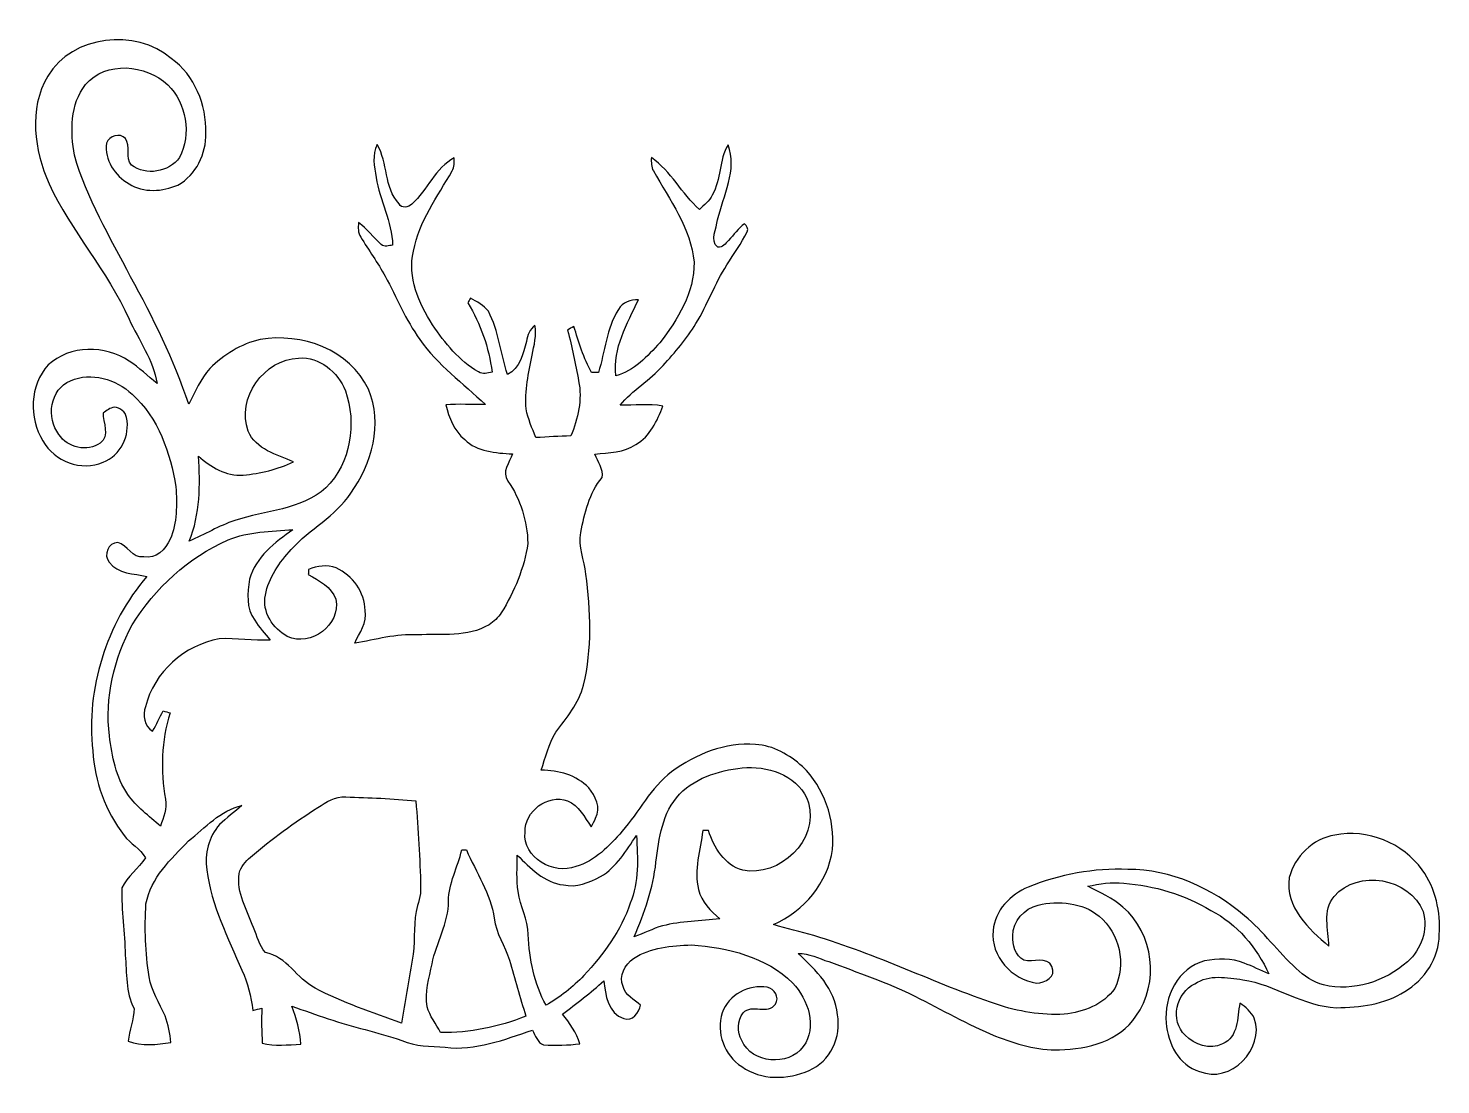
# Model space of a CAD drawing. Header units: centimetres. Extents: x -15.4 to 15.2, y -14.8 to 8.1.
import ezdxf

# ---------------------------------------------------------------- set-up
doc = ezdxf.new("R2010")
doc.units = ezdxf.units.CM
doc.header["$MEASUREMENT"] = 0
doc.layers.add('Layer 1', color=7, linetype='Continuous')

msp = doc.modelspace()

# ---------------------------------------------------------------- linework, layer by layer
at = {"layer": 'Layer 1', "color": 250}
for points, knots in [([(-15.01069, 7.03827), (-14.47165, 7.92974), (-13.1124, 8.07402), (-12.33382, 7.42068), (-12.33382, 7.42068), (-11.82864, 7.05414), (-11.56794, 6.41703), (-11.58804, 5.80284), (-11.58804, 5.80284), (-11.57252, 5.35658), (-11.79371, 4.8962), (-12.192, 4.67819), (-12.192, 4.67819), (-12.52255, 4.53496), (-12.93566, 4.50462), (-13.24998, 4.70464), (-13.24998, 4.70464), (-13.55443, 4.87962), (-13.78973, 5.22534), (-13.73681, 5.58765), (-13.73681, 5.58765), (-13.68496, 5.74746), (-13.44401, 5.81766), (-13.32759, 5.68572), (-13.32759, 5.68572), (-13.21118, 5.51709), (-13.33112, 5.27473), (-13.19812, 5.1121), (-13.19812, 5.1121), (-12.88239, 4.87221), (-12.38321, 4.95441), (-12.15566, 5.27509), (-12.15566, 5.27509), (-11.89038, 5.77674), (-12.00785, 6.45301), (-12.41178, 6.84918), (-12.41178, 6.84918), (-12.88062, 7.2958), (-13.7481, 7.37306), (-14.19049, 6.85377), (-14.19049, 6.85377), (-14.53092, 6.42937), (-14.52104, 5.83106), (-14.42967, 5.32201), (-14.42967, 5.32201), (-14.16932, 4.38609), (-13.65603, 3.55071), (-13.21717, 2.69205), (-13.21717, 2.69205), (-12.72858, 1.80481), (-12.27349, 0.89535), (-11.95529, -0.06844), (-11.95529, -0.06844), (-11.81876, 0.19756), (-11.70234, 0.48154), (-11.50232, 0.70767), (-11.50232, 0.70767), (-11.19928, 1.00295), (-10.82534, 1.24213), (-10.408, 1.33174), (-10.408, 1.33174), (-9.51936, 1.49366), (-8.4642, 1.10913), (-8.06732, 0.25612), (-8.06732, 0.25612), (-7.74629, -0.48824), (-7.99218, -1.36208), (-8.44762, -1.99425), (-8.44762, -1.99425), (-8.78064, -2.49696), (-9.3405, -2.76931), (-9.73596, -3.21169), (-9.73596, -3.21169), (-9.99525, -3.49038), (-10.22315, -3.82235), (-10.29794, -4.20158), (-10.29794, -4.20158), (-10.37414, -4.56389), (-10.13037, -4.92831), (-9.82239, -5.09517), (-9.82239, -5.09517), (-9.31439, -5.33329), (-8.65681, -4.84893), (-8.77323, -4.29119), (-8.77323, -4.29119), (-8.86178, -4.02131), (-9.13836, -3.88902), (-9.36731, -3.75461), (-9.36731, -3.75461), (-9.36696, -3.72745), (-9.36625, -3.67277), (-9.3659, -3.64561), (-9.3659, -3.64561), (-9.17575, -3.57717), (-8.95738, -3.52637), (-8.76441, -3.61174), (-8.76441, -3.61174), (-8.41022, -3.77296), (-8.13929, -4.13844), (-8.13753, -4.53461), (-8.13753, -4.53461), (-8.0899, -4.79989), (-8.261, -5.0165), (-8.36119, -5.24334), (-8.36119, -5.24334), (-7.91034, -5.16608), (-7.46584, -5.03696), (-7.00299, -5.06236), (-7.00299, -5.06236), (-6.4897, -5.03414), (-5.91644, -5.12445), (-5.4543, -4.84329), (-5.4543, -4.84329), (-5.34776, -4.77767), (-5.25992, -4.68454), (-5.1883, -4.58294), (-5.1883, -4.58294), (-4.90926, -4.12256), (-4.68842, -3.61879), (-4.61539, -3.08151), (-4.61539, -3.08151), (-4.62351, -2.60068), (-4.77132, -2.12654), (-5.04649, -1.73073), (-5.04649, -1.73073), (-5.19113, -1.53705), (-5.00662, -1.33209), (-4.94841, -1.14441), (-4.94841, -1.14441), (-5.3086, -1.1236), (-5.71112, -1.0989), (-5.9817, -0.8315), (-5.9817, -0.8315), (-6.2103, -0.64417), (-6.31684, -0.35595), (-6.39233, -0.07938), (-6.39233, -0.07938), (-6.10658, -0.05856), (-5.81978, -0.07761), (-5.53367, -0.07655), (-5.53367, -0.07655), (-6.01063, 0.39017), (-6.57119, 0.77823), (-6.95325, 1.33562), (-6.95325, 1.33562), (-7.26087, 1.75754), (-7.45278, 2.24719), (-7.70361, 2.70192), (-7.70361, 2.70192), (-7.86271, 2.99649), (-8.06027, 3.26672), (-8.23242, 3.55282), (-8.23242, 3.55282), (-8.29557, 3.6449), (-8.28851, 3.75849), (-8.27969, 3.86397), (-8.27969, 3.86397), (-8.09202, 3.73239), (-7.95831, 3.54259), (-7.78722, 3.39302), (-7.78722, 3.39302), (-7.72125, 3.32564), (-7.62317, 3.36938), (-7.54274, 3.37538), (-7.54274, 3.37538), (-7.55297, 3.88902), (-7.82355, 4.34375), (-7.89834, 4.8447), (-7.89834, 4.8447), (-7.93503, 5.07894), (-7.99394, 5.33365), (-7.87647, 5.55519), (-7.87647, 5.55519), (-7.63588, 5.15973), (-7.73571, 4.6288), (-7.40304, 4.27496), (-7.40304, 4.27496), (-7.35542, 4.16137), (-7.19526, 4.19453), (-7.12435, 4.26685), (-7.12435, 4.26685), (-6.79168, 4.57447), (-6.6167, 5.04719), (-6.20642, 5.26979), (-6.20642, 5.26979), (-6.20642, 5.17384), (-6.20183, 5.07118), (-6.25404, 4.98581), (-6.25404, 4.98581), (-6.56766, 4.4256), (-6.97477, 3.89537), (-7.08942, 3.24732), (-7.08942, 3.24732), (-7.22948, 2.68217), (-6.97054, 2.11843), (-6.67561, 1.64994), (-6.67561, 1.64994), (-6.40856, 1.25765), (-6.09988, 0.87207), (-5.68325, 0.63041), (-5.68325, 0.63041), (-5.59294, 0.57432), (-5.48569, 0.6096), (-5.38974, 0.62689), (-5.38974, 0.62689), (-5.45324, 1.15923), (-5.64092, 1.67076), (-5.91185, 2.13148), (-5.91185, 2.13148), (-5.89844, 2.15547), (-5.87199, 2.20345), (-5.85858, 2.22744), (-5.85858, 2.22744), (-5.71676, 2.1523), (-5.56789, 2.07327), (-5.46735, 1.94416), (-5.46735, 1.94416), (-5.24651, 1.51836), (-5.20065, 1.03082), (-5.0546, 0.57856), (-5.0546, 0.57856), (-4.78649, 0.70767), (-4.71593, 1.02764), (-4.64503, 1.2894), (-4.64503, 1.2894), (-4.62633, 1.42804), (-4.56741, 1.55716), (-4.45911, 1.64641), (-4.45911, 1.64641), (-4.42136, 1.42699), (-4.47957, 1.20756), (-4.52049, 0.99272), (-4.52049, 0.99272), (-4.59775, 0.61066), (-4.68701, 0.22225), (-4.65102, -0.17039), (-4.65102, -0.17039), (-4.60798, -0.38523), (-4.52367, -0.58984), (-4.43794, -0.79128), (-4.43794, -0.79128), (-4.18641, -0.77294), (-3.93453, -0.76271), (-3.68229, -0.75494), (-3.68229, -0.75494), (-3.53166, -0.37994), (-3.42971, 0.03281), (-3.51473, 0.43639), (-3.51473, 0.43639), (-3.58493, 0.80398), (-3.65019, 1.17369), (-3.75603, 1.53317), (-3.75603, 1.53317), (-3.71016, 1.56175), (-3.6643, 1.58997), (-3.61774, 1.61784), (-3.61774, 1.61784), (-3.50873, 1.27706), (-3.41277, 0.92745), (-3.23215, 0.61595), (-3.23215, 0.61595), (-3.18347, 0.61701), (-3.13478, 0.61807), (-3.08575, 0.61913), (-3.08575, 0.61913), (-2.94393, 1.07315), (-2.91289, 1.57445), (-2.65324, 1.98367), (-2.65324, 1.98367), (-2.56434, 2.13995), (-2.38936, 2.20239), (-2.21862, 2.19534), (-2.21862, 2.19534), (-2.46521, 1.67852), (-2.7746, 1.14371), (-2.7118, 0.54963), (-2.7118, 0.54963), (-2.31281, 0.65405), (-2.02389, 0.96873), (-1.75895, 1.26506), (-1.75895, 1.26506), (-1.36948, 1.76071), (-1.00683, 2.35162), (-1.01529, 3.00496), (-1.01529, 3.00496), (-1.08232, 3.74579), (-1.54376, 4.35751), (-1.89583, 4.9851), (-1.89583, 4.9851), (-1.94592, 5.07259), (-1.94204, 5.1756), (-1.93993, 5.27262), (-1.93993, 5.27262), (-1.50954, 4.98369), (-1.2827, 4.48945), (-0.90064, 4.14937), (-0.90064, 4.14937), (-0.80151, 4.24815), (-0.68157, 4.33352), (-0.61948, 4.46264), (-0.61948, 4.46264), (-0.42721, 4.79989), (-0.47978, 5.21794), (-0.27799, 5.55202), (-0.27799, 5.55202), (-0.0702, 5.00415), (-0.38171, 4.4517), (-0.50659, 3.9243), (-0.50659, 3.9243), (-0.52317, 3.74333), (-0.68509, 3.47698), (-0.50236, 3.33551), (-0.50236, 3.33551), (-0.3997, 3.31646), (-0.3302, 3.41595), (-0.27058, 3.47945), (-0.27058, 3.47945), (-0.15346, 3.59798), (-0.0568, 3.73909), (0.07796, 3.83858), (0.07796, 3.83858), (0.11994, 3.79201), (0.17639, 3.73521), (0.13617, 3.66854), (0.13617, 3.66854), (0.01341, 3.41524), (-0.16087, 3.19123), (-0.30445, 2.94993), (-0.30445, 2.94993), (-0.55986, 2.54353), (-0.72849, 2.09091), (-0.97402, 1.67922), (-0.97402, 1.67922), (-1.17546, 1.34938), (-1.42628, 1.05304), (-1.68593, 0.76835), (-1.68593, 0.76835), (-1.96956, 0.45367), (-2.34491, 0.23671), (-2.61691, -0.08925), (-2.61691, -0.08925), (-2.30823, -0.09948), (-1.99778, -0.04974), (-1.69122, -0.1076), (-1.69122, -0.1076), (-1.8094, -0.4258), (-1.96674, -0.76518), (-2.27365, -0.93874), (-2.27365, -0.93874), (-2.53189, -1.12148), (-2.86244, -1.11019), (-3.16406, -1.15076), (-3.16406, -1.15076), (-3.10198, -1.3141), (-2.96968, -1.47391), (-3.00637, -1.65382), (-3.00637, -1.65382), (-3.28683, -1.99178), (-3.38279, -2.4257), (-3.46886, -2.8448), (-3.46886, -2.8448), (-3.52496, -3.15207), (-3.38949, -3.44452), (-3.35809, -3.74579), (-3.35809, -3.74579), (-3.25438, -4.54201), (-3.21275, -5.3654), (-3.41066, -6.15103), (-3.41066, -6.15103), (-3.5119, -6.54015), (-3.77155, -6.85729), (-4.01144, -7.17056), (-4.01144, -7.17056), (-4.15925, -7.42562), (-4.23933, -7.71454), (-4.324, -7.99536), (-4.324, -7.99536), (-3.95146, -7.98795), (-3.55776, -8.09978), (-3.29424, -8.37424), (-3.29424, -8.37424), (-3.15454, -8.55451), (-3.02225, -8.80392), (-3.14713, -9.02935), (-3.14713, -9.02935), (-3.17041, -9.09567), (-3.20746, -9.15564), (-3.24203, -9.21667), (-3.24203, -9.21667), (-3.38843, -9.01524), (-3.50732, -8.75559), (-3.75285, -8.65576), (-3.75285, -8.65576), (-4.18747, -8.50194), (-4.68524, -8.87801), (-4.67431, -9.33203), (-4.67431, -9.33203), (-4.72546, -9.87919), (-4.058, -10.27183), (-3.57646, -10.07851), (-3.57646, -10.07851), (-3.15877, -9.95821), (-2.84727, -9.63471), (-2.5721, -9.3158), (-2.5721, -9.3158), (-2.2031, -8.89529), (-1.95368, -8.37001), (-1.50036, -8.02605), (-1.50036, -8.02605), (-0.97825, -7.64681), (-0.33973, -7.37799), (0.31644, -7.43761), (0.31644, -7.43761), (0.70309, -7.45278), (1.0481, -7.66339), (1.33068, -7.9121), (1.33068, -7.9121), (1.80516, -8.37212), (2.03729, -9.05334), (1.98296, -9.70809), (1.98296, -9.70809), (1.88666, -10.42846), (1.36349, -11.04582), (0.7052, -11.33158), (0.7052, -11.33158), (0.99025, -11.43529), (1.29152, -11.48397), (1.58044, -11.57499), (1.58044, -11.57499), (2.93158, -11.97539), (4.19629, -12.61181), (5.53085, -13.05913), (5.53085, -13.05913), (6.00216, -13.22352), (6.50275, -13.30184), (7.00193, -13.27785), (7.00193, -13.27785), (7.41433, -13.23164), (7.8486, -13.07147), (8.09413, -12.71729), (8.09413, -12.71729), (8.34919, -12.20117), (8.20208, -11.51714), (7.75511, -11.15342), (7.75511, -11.15342), (7.39316, -10.85427), (6.87917, -10.8137), (6.43643, -10.91353), (6.43643, -10.91353), (6.13269, -10.98762), (5.88786, -11.26031), (5.88469, -11.57711), (5.88469, -11.57711), (5.88363, -11.76867), (5.93372, -12.01596), (6.1274, -12.10557), (6.1274, -12.10557), (6.32001, -12.16201), (6.62693, -12.00926), (6.73382, -12.24633), (6.73382, -12.24633), (6.83824, -12.4647), (6.57931, -12.59769), (6.40327, -12.60334), (6.40327, -12.60334), (5.86846, -12.53278), (5.39926, -12.0202), (5.46241, -11.46634), (5.46241, -11.46634), (5.49169, -11.02854), (5.83777, -10.69093), (6.22088, -10.5223), (6.22088, -10.5223), (6.90386, -10.24643), (7.64187, -10.11061), (8.37918, -10.1413), (8.37918, -10.1413), (9.31227, -10.13389), (10.20163, -10.55299), (10.90401, -11.14566), (10.90401, -11.14566), (11.31605, -11.48539), (11.62826, -11.92495), (12.02126, -12.28478), (12.02126, -12.28478), (12.18777, -12.44812), (12.39026, -12.57829), (12.61533, -12.64356), (12.61533, -12.64356), (13.25986, -12.79384), (13.94531, -12.57088), (14.4332, -12.13944), (14.4332, -12.13944), (14.73376, -11.87521), (14.88264, -11.44411), (14.77222, -11.05359), (14.77222, -11.05359), (14.47341, -10.32051), (13.36322, -10.12649), (12.84182, -10.72586), (12.84182, -10.72586), (12.59381, -11.03348), (12.71623, -11.44588), (12.73316, -11.80324), (12.73316, -11.80324), (12.29748, -11.43318), (11.77396, -10.95693), (11.87379, -10.31981), (11.87379, -10.31981), (11.98845, -9.86084), (12.38673, -9.47561), (12.85734, -9.39976), (12.85734, -9.39976), (13.56607, -9.25477), (14.33195, -9.56804), (14.75387, -10.15153), (14.75387, -10.15153), (15.04456, -10.55335), (15.15286, -11.06452), (15.119, -11.55418), (15.119, -11.55418), (15.11794, -12.05971), (14.80291, -12.53314), (14.37464, -12.78537), (14.37464, -12.78537), (13.93931, -13.06654), (13.40238, -13.13286), (12.89509, -13.13568), (12.89509, -13.13568), (12.17366, -13.10569), (11.57111, -12.63862), (10.86732, -12.5289), (10.86732, -12.5289), (10.52901, -12.48798), (10.13178, -12.40261), (9.83156, -12.61816), (9.83156, -12.61816), (9.42446, -12.80407), (9.28123, -13.41896), (9.62025, -13.73364), (9.62025, -13.73364), (9.81957, -13.93684), (10.15718, -14.06066), (10.42494, -13.91602), (10.42494, -13.91602), (10.77419, -13.78162), (10.74526, -13.34735), (10.80241, -13.03937), (10.80241, -13.03937), (10.92976, -13.12157), (11.04759, -13.2267), (11.11638, -13.36463), (11.11638, -13.36463), (11.35062, -14.0208), (10.59356, -14.80432), (9.93175, -14.51434), (9.93175, -14.51434), (9.48267, -14.38169), (9.23466, -13.9065), (9.21032, -13.46482), (9.21032, -13.46482), (9.14647, -12.90708), (9.47032, -12.26573), (10.0397, -12.12074), (10.0397, -12.12074), (10.32051, -12.08052), (10.62778, -12.04842), (10.89448, -12.17224), (10.89448, -12.17224), (11.07969, -12.23574), (11.25291, -12.32888), (11.43282, -12.40578), (11.43282, -12.40578), (11.16753, -11.83287), (10.74173, -11.32134), (10.17552, -11.02854), (10.17552, -11.02854), (9.60367, -10.68564), (8.95174, -10.48879), (8.28746, -10.44116), (8.28746, -10.44116), (8.0264, -10.40624), (7.76464, -10.45386), (7.50958, -10.50607), (7.50958, -10.50607), (7.76781, -10.64789), (8.04968, -10.75514), (8.27052, -10.95551), (8.27052, -10.95551), (8.9348, -11.52772), (9.07097, -12.60687), (8.55345, -13.3163), (8.55345, -13.3163), (8.19926, -13.86381), (7.50923, -14.03385), (6.89539, -14.04549), (6.89539, -14.04549), (6.41562, -14.07019), (5.95277, -13.91673), (5.50933, -13.75163), (5.50933, -13.75163), (4.90996, -13.5001), (4.34375, -13.17907), (3.7652, -12.88521), (3.7652, -12.88521), (3.16336, -12.58993), (2.52765, -12.37262), (1.90112, -12.13732), (1.90112, -12.13732), (1.68487, -12.071), (1.47355, -11.95564), (1.24107, -11.96234), (1.24107, -11.96234), (1.62877, -12.319), (2.03976, -12.73175), (2.08915, -13.28667), (2.08915, -13.28667), (2.18123, -13.76468), (1.93569, -14.30514), (1.47532, -14.49246), (1.47532, -14.49246), (1.01706, -14.69602), (0.43603, -14.71824), (0.0187, -14.40956), (0.0187, -14.40956), (-0.36301, -14.17391), (-0.54222, -13.67437), (-0.40675, -13.2461), (-0.40675, -13.2461), (-0.26635, -12.8584), (0.16792, -12.62239), (0.57115, -12.6933), (0.57115, -12.6933), (0.72425, -12.72857), (0.84279, -12.91449), (0.74612, -13.05807), (0.74612, -13.05807), (0.59655, -13.29619), (0.22542, -13.04008), (0.05186, -13.24575), (0.05186, -13.24575), (-0.08184, -13.41085), (-0.08573, -13.66449), (0.01764, -13.84688), (0.01764, -13.84688), (0.2413, -14.34747), (1.02517, -14.4145), (1.34937, -13.97917), (1.34937, -13.97917), (1.66194, -13.55654), (1.45344, -12.95082), (1.12113, -12.60193), (1.12113, -12.60193), (0.54292, -12.03078), (-0.2861, -11.82934), (-1.07209, -11.77749), (-1.07209, -11.77749), (-1.49719, -11.79301), (-1.95898, -11.82335), (-2.32269, -12.06994), (-2.32269, -12.06994), (-2.50966, -12.19906), (-2.65183, -12.45129), (-2.55164, -12.67636), (-2.55164, -12.67636), (-2.49908, -12.86722), (-2.31281, -12.9607), (-2.17135, -13.07783), (-2.17135, -13.07783), (-2.20592, -13.23481), (-2.34774, -13.44577), (-2.53612, -13.37028), (-2.53612, -13.37028), (-2.87338, -13.26021), (-2.93758, -12.85628), (-2.97039, -12.5536), (-2.97039, -12.5536), (-3.25049, -12.81677), (-3.56023, -13.04219), (-3.86609, -13.27362), (-3.86609, -13.27362), (-3.70417, -13.46729), (-3.56235, -13.67825), (-3.48474, -13.92096), (-3.48474, -13.92096), (-3.74685, -13.94284), (-4.01108, -13.964), (-4.27355, -13.93966), (-4.27355, -13.93966), (-4.40937, -13.89168), (-4.44782, -13.7354), (-4.51485, -13.62357), (-4.51485, -13.62357), (-5.12339, -13.82219), (-5.75134, -14.07689), (-6.40468, -13.99187), (-6.40468, -13.99187), (-6.71901, -13.97212), (-7.0485, -13.97635), (-7.34201, -13.84582), (-7.34201, -13.84582), (-7.60236, -13.75339), (-7.87118, -13.68637), (-8.13611, -13.60911), (-8.13611, -13.60911), (-8.67763, -13.47999), (-9.19939, -13.28526), (-9.72432, -13.10322), (-9.72432, -13.10322), (-9.61884, -13.36675), (-9.55322, -13.64403), (-9.52818, -13.92731), (-9.52818, -13.92731), (-9.80687, -13.93754), (-10.09191, -13.97247), (-10.36532, -13.90438), (-10.36532, -13.90438), (-10.37908, -13.65215), (-10.38366, -13.39991), (-10.37131, -13.14768), (-10.37131, -13.14768), (-10.43764, -13.16214), (-10.50361, -13.17872), (-10.56958, -13.19495), (-10.56958, -13.19495), (-10.61297, -12.89685), (-10.67012, -12.59628), (-10.80699, -12.3257), (-10.80699, -12.3257), (-11.10474, -11.6205), (-11.46669, -10.92235), (-11.56547, -10.1533), (-11.56547, -10.1533), (-11.6205, -9.80511), (-11.52172, -9.43716), (-11.2903, -9.17081), (-11.2903, -9.17081), (-11.13649, -9.0237), (-10.96398, -8.89847), (-10.80382, -8.75947), (-10.80382, -8.75947), (-11.26949, -8.86354), (-11.60498, -9.23396), (-11.96058, -9.52394), (-11.96058, -9.52394), (-12.33452, -9.92117), (-12.78678, -10.32087), (-12.88203, -10.88707), (-12.88203, -10.88707), (-12.91661, -11.41271), (-12.89932, -11.94541), (-12.81254, -12.46576), (-12.81254, -12.46576), (-12.76879, -12.77585), (-12.58429, -13.03196), (-12.46823, -13.31489), (-12.46823, -13.31489), (-12.40402, -13.49939), (-12.35745, -13.69236), (-12.34299, -13.88816), (-12.34299, -13.88816), (-12.65096, -13.93543), (-12.96882, -13.97494), (-13.26868, -13.86381), (-13.26868, -13.86381), (-13.24469, -13.62357), (-13.14379, -13.3925), (-13.13956, -13.15156), (-13.13956, -13.15156), (-13.32653, -12.79842), (-13.29655, -12.38321), (-13.33077, -11.99621), (-13.33077, -11.99621), (-13.33994, -11.51149), (-13.41896, -11.02642), (-13.40309, -10.54206), (-13.40309, -10.54206), (-13.29443, -10.28559), (-13.04078, -10.1219), (-12.89226, -9.88871), (-12.89226, -9.88871), (-13.00974, -9.6961), (-13.21576, -9.57933), (-13.35652, -9.40576), (-13.35652, -9.40576), (-13.75904, -8.88083), (-13.9954, -8.23313), (-14.03668, -7.57379), (-14.03668, -7.57379), (-14.1792, -6.22371), (-13.74634, -4.82459), (-12.86087, -3.79518), (-12.86087, -3.79518), (-13.14415, -3.73309), (-13.49304, -3.74826), (-13.68037, -3.48474), (-13.68037, -3.48474), (-13.81019, -3.3334), (-13.69589, -3.06176), (-13.4941, -3.06105), (-13.4941, -3.06105), (-13.27785, -3.12067), (-13.18048, -3.4096), (-12.92789, -3.37114), (-12.92789, -3.37114), (-12.66578, -3.43429), (-12.45799, -3.20111), (-12.35534, -2.99085), (-12.35534, -2.99085), (-12.20752, -2.63313), (-12.20999, -2.23696), (-12.2361, -1.85773), (-12.2361, -1.85773), (-12.34969, -1.11936), (-12.61639, -0.36336), (-13.18401, 0.15099), (-13.18401, 0.15099), (-13.52938, 0.47202), (-14.07125, 0.63923), (-14.51645, 0.43991), (-14.51645, 0.43991), (-14.96201, 0.26282), (-15.04597, -0.36795), (-14.76587, -0.72425), (-14.76587, -0.72425), (-14.58383, -1.01141), (-14.15062, -1.10631), (-13.87228, -0.90876), (-13.87228, -0.90876), (-13.66026, -0.75953), (-13.81478, -0.45861), (-13.81266, -0.25471), (-13.81266, -0.25471), (-13.73505, -0.20708), (-13.65991, -0.14429), (-13.56713, -0.13159), (-13.56713, -0.13159), (-13.44295, -0.13935), (-13.32442, -0.23142), (-13.30254, -0.35701), (-13.30254, -0.35701), (-13.21894, -0.74366), (-13.43484, -1.18181), (-13.81019, -1.32468), (-13.81019, -1.32468), (-14.2815, -1.52964), (-14.86676, -1.30069), (-15.113, -0.86184), (-15.113, -0.86184), (-15.42344, -0.36336), (-15.40087, 0.33937), (-14.99905, 0.78211), (-14.99905, 0.78211), (-14.53127, 1.21638), (-13.76186, 1.21744), (-13.24469, 0.86607), (-13.24469, 0.86607), (-13.02703, 0.72813), (-12.8464, 0.54081), (-12.6425, 0.38453), (-12.6425, 0.38453), (-12.72681, 0.89076), (-13.0369, 1.31904), (-13.24857, 1.77659), (-13.24857, 1.77659), (-13.71177, 2.8194), (-14.50552, 3.67065), (-14.98177, 4.70641), (-14.98177, 4.70641), (-15.29997, 5.42784), (-15.43156, 6.32813), (-15.01069, 7.03827), (-15.01069, 7.03827), (-15.01069, 7.03827), (-15.01069, 7.03827), (-15.01069, 7.03827)], [0, 0, 0, 0, 0.00454545, 0.00454545, 0.00454545, 0.00454545, 0.00909091, 0.00909091, 0.00909091, 0.00909091, 0.01363636, 0.01363636, 0.01363636, 0.01363636, 0.01818182, 0.01818182, 0.01818182, 0.01818182, 0.02272727, 0.02272727, 0.02272727, 0.02272727, 0.02727273, 0.02727273, 0.02727273, 0.02727273, 0.03181818, 0.03181818, 0.03181818, 0.03181818, 0.03636364, 0.03636364, 0.03636364, 0.03636364, 0.04090909, 0.04090909, 0.04090909, 0.04090909, 0.04545455, 0.04545455, 0.04545455, 0.04545455, 0.05, 0.05, 0.05, 0.05, 0.05454545, 0.05454545, 0.05454545, 0.05454545, 0.05909091, 0.05909091, 0.05909091, 0.05909091, 0.06363636, 0.06363636, 0.06363636, 0.06363636, 0.06818182, 0.06818182, 0.06818182, 0.06818182, 0.07272727, 0.07272727, 0.07272727, 0.07272727, 0.07727273, 0.07727273, 0.07727273, 0.07727273, 0.08181818, 0.08181818, 0.08181818, 0.08181818, 0.08636364, 0.08636364, 0.08636364, 0.08636364, 0.09090909, 0.09090909, 0.09090909, 0.09090909, 0.09545455, 0.09545455, 0.09545455, 0.09545455, 0.1, 0.1, 0.1, 0.1, 0.10454545, 0.10454545, 0.10454545, 0.10454545, 0.10909091, 0.10909091, 0.10909091, 0.10909091, 0.11363636, 0.11363636, 0.11363636, 0.11363636, 0.11818182, 0.11818182, 0.11818182, 0.11818182, 0.12272727, 0.12272727, 0.12272727, 0.12272727, 0.12727273, 0.12727273, 0.12727273, 0.12727273, 0.13181818, 0.13181818, 0.13181818, 0.13181818, 0.13636364, 0.13636364, 0.13636364, 0.13636364, 0.14090909, 0.14090909, 0.14090909, 0.14090909, 0.14545455, 0.14545455, 0.14545455, 0.14545455, 0.15, 0.15, 0.15, 0.15, 0.15454545, 0.15454545, 0.15454545, 0.15454545, 0.15909091, 0.15909091, 0.15909091, 0.15909091, 0.16363636, 0.16363636, 0.16363636, 0.16363636, 0.16818182, 0.16818182, 0.16818182, 0.16818182, 0.17272727, 0.17272727, 0.17272727, 0.17272727, 0.17727273, 0.17727273, 0.17727273, 0.17727273, 0.18181818, 0.18181818, 0.18181818, 0.18181818, 0.18636364, 0.18636364, 0.18636364, 0.18636364, 0.19090909, 0.19090909, 0.19090909, 0.19090909, 0.19545455, 0.19545455, 0.19545455, 0.19545455, 0.2, 0.2, 0.2, 0.2, 0.20454545, 0.20454545, 0.20454545, 0.20454545, 0.20909091, 0.20909091, 0.20909091, 0.20909091, 0.21363636, 0.21363636, 0.21363636, 0.21363636, 0.21818182, 0.21818182, 0.21818182, 0.21818182, 0.22272727, 0.22272727, 0.22272727, 0.22272727, 0.22727273, 0.22727273, 0.22727273, 0.22727273, 0.23181818, 0.23181818, 0.23181818, 0.23181818, 0.23636364, 0.23636364, 0.23636364, 0.23636364, 0.24090909, 0.24090909, 0.24090909, 0.24090909, 0.24545455, 0.24545455, 0.24545455, 0.24545455, 0.25, 0.25, 0.25, 0.25, 0.25454545, 0.25454545, 0.25454545, 0.25454545, 0.25909091, 0.25909091, 0.25909091, 0.25909091, 0.26363636, 0.26363636, 0.26363636, 0.26363636, 0.26818182, 0.26818182, 0.26818182, 0.26818182, 0.27272727, 0.27272727, 0.27272727, 0.27272727, 0.27727273, 0.27727273, 0.27727273, 0.27727273, 0.28181818, 0.28181818, 0.28181818, 0.28181818, 0.28636364, 0.28636364, 0.28636364, 0.28636364, 0.29090909, 0.29090909, 0.29090909, 0.29090909, 0.29545455, 0.29545455, 0.29545455, 0.29545455, 0.3, 0.3, 0.3, 0.3, 0.30454545, 0.30454545, 0.30454545, 0.30454545, 0.30909091, 0.30909091, 0.30909091, 0.30909091, 0.31363636, 0.31363636, 0.31363636, 0.31363636, 0.31818182, 0.31818182, 0.31818182, 0.31818182, 0.32272727, 0.32272727, 0.32272727, 0.32272727, 0.32727273, 0.32727273, 0.32727273, 0.32727273, 0.33181818, 0.33181818, 0.33181818, 0.33181818, 0.33636364, 0.33636364, 0.33636364, 0.33636364, 0.34090909, 0.34090909, 0.34090909, 0.34090909, 0.34545455, 0.34545455, 0.34545455, 0.34545455, 0.35, 0.35, 0.35, 0.35, 0.35454545, 0.35454545, 0.35454545, 0.35454545, 0.35909091, 0.35909091, 0.35909091, 0.35909091, 0.36363636, 0.36363636, 0.36363636, 0.36363636, 0.36818182, 0.36818182, 0.36818182, 0.36818182, 0.37272727, 0.37272727, 0.37272727, 0.37272727, 0.37727273, 0.37727273, 0.37727273, 0.37727273, 0.38181818, 0.38181818, 0.38181818, 0.38181818, 0.38636364, 0.38636364, 0.38636364, 0.38636364, 0.39090909, 0.39090909, 0.39090909, 0.39090909, 0.39545455, 0.39545455, 0.39545455, 0.39545455, 0.4, 0.4, 0.4, 0.4, 0.40454545, 0.40454545, 0.40454545, 0.40454545, 0.40909091, 0.40909091, 0.40909091, 0.40909091, 0.41363636, 0.41363636, 0.41363636, 0.41363636, 0.41818182, 0.41818182, 0.41818182, 0.41818182, 0.42272727, 0.42272727, 0.42272727, 0.42272727, 0.42727273, 0.42727273, 0.42727273, 0.42727273, 0.43181818, 0.43181818, 0.43181818, 0.43181818, 0.43636364, 0.43636364, 0.43636364, 0.43636364, 0.44090909, 0.44090909, 0.44090909, 0.44090909, 0.44545455, 0.44545455, 0.44545455, 0.44545455, 0.45, 0.45, 0.45, 0.45, 0.45454545, 0.45454545, 0.45454545, 0.45454545, 0.45909091, 0.45909091, 0.45909091, 0.45909091, 0.46363636, 0.46363636, 0.46363636, 0.46363636, 0.46818182, 0.46818182, 0.46818182, 0.46818182, 0.47272727, 0.47272727, 0.47272727, 0.47272727, 0.47727273, 0.47727273, 0.47727273, 0.47727273, 0.48181818, 0.48181818, 0.48181818, 0.48181818, 0.48636364, 0.48636364, 0.48636364, 0.48636364, 0.49090909, 0.49090909, 0.49090909, 0.49090909, 0.49545455, 0.49545455, 0.49545455, 0.49545455, 0.5, 0.5, 0.5, 0.5, 0.50454545, 0.50454545, 0.50454545, 0.50454545, 0.50909091, 0.50909091, 0.50909091, 0.50909091, 0.51363636, 0.51363636, 0.51363636, 0.51363636, 0.51818182, 0.51818182, 0.51818182, 0.51818182, 0.52272727, 0.52272727, 0.52272727, 0.52272727, 0.52727273, 0.52727273, 0.52727273, 0.52727273, 0.53181818, 0.53181818, 0.53181818, 0.53181818, 0.53636364, 0.53636364, 0.53636364, 0.53636364, 0.54090909, 0.54090909, 0.54090909, 0.54090909, 0.54545455, 0.54545455, 0.54545455, 0.54545455, 0.55, 0.55, 0.55, 0.55, 0.55454545, 0.55454545, 0.55454545, 0.55454545, 0.55909091, 0.55909091, 0.55909091, 0.55909091, 0.56363636, 0.56363636, 0.56363636, 0.56363636, 0.56818182, 0.56818182, 0.56818182, 0.56818182, 0.57272727, 0.57272727, 0.57272727, 0.57272727, 0.57727273, 0.57727273, 0.57727273, 0.57727273, 0.58181818, 0.58181818, 0.58181818, 0.58181818, 0.58636364, 0.58636364, 0.58636364, 0.58636364, 0.59090909, 0.59090909, 0.59090909, 0.59090909, 0.59545455, 0.59545455, 0.59545455, 0.59545455, 0.6, 0.6, 0.6, 0.6, 0.60454545, 0.60454545, 0.60454545, 0.60454545, 0.60909091, 0.60909091, 0.60909091, 0.60909091, 0.61363636, 0.61363636, 0.61363636, 0.61363636, 0.61818182, 0.61818182, 0.61818182, 0.61818182, 0.62272727, 0.62272727, 0.62272727, 0.62272727, 0.62727273, 0.62727273, 0.62727273, 0.62727273, 0.63181818, 0.63181818, 0.63181818, 0.63181818, 0.63636364, 0.63636364, 0.63636364, 0.63636364, 0.64090909, 0.64090909, 0.64090909, 0.64090909, 0.64545455, 0.64545455, 0.64545455, 0.64545455, 0.65, 0.65, 0.65, 0.65, 0.65454545, 0.65454545, 0.65454545, 0.65454545, 0.65909091, 0.65909091, 0.65909091, 0.65909091, 0.66363636, 0.66363636, 0.66363636, 0.66363636, 0.66818182, 0.66818182, 0.66818182, 0.66818182, 0.67272727, 0.67272727, 0.67272727, 0.67272727, 0.67727273, 0.67727273, 0.67727273, 0.67727273, 0.68181818, 0.68181818, 0.68181818, 0.68181818, 0.68636364, 0.68636364, 0.68636364, 0.68636364, 0.69090909, 0.69090909, 0.69090909, 0.69090909, 0.69545455, 0.69545455, 0.69545455, 0.69545455, 0.7, 0.7, 0.7, 0.7, 0.70454545, 0.70454545, 0.70454545, 0.70454545, 0.70909091, 0.70909091, 0.70909091, 0.70909091, 0.71363636, 0.71363636, 0.71363636, 0.71363636, 0.71818182, 0.71818182, 0.71818182, 0.71818182, 0.72272727, 0.72272727, 0.72272727, 0.72272727, 0.72727273, 0.72727273, 0.72727273, 0.72727273, 0.73181818, 0.73181818, 0.73181818, 0.73181818, 0.73636364, 0.73636364, 0.73636364, 0.73636364, 0.74090909, 0.74090909, 0.74090909, 0.74090909, 0.74545455, 0.74545455, 0.74545455, 0.74545455, 0.75, 0.75, 0.75, 0.75, 0.75454545, 0.75454545, 0.75454545, 0.75454545, 0.75909091, 0.75909091, 0.75909091, 0.75909091, 0.76363636, 0.76363636, 0.76363636, 0.76363636, 0.76818182, 0.76818182, 0.76818182, 0.76818182, 0.77272727, 0.77272727, 0.77272727, 0.77272727, 0.77727273, 0.77727273, 0.77727273, 0.77727273, 0.78181818, 0.78181818, 0.78181818, 0.78181818, 0.78636364, 0.78636364, 0.78636364, 0.78636364, 0.79090909, 0.79090909, 0.79090909, 0.79090909, 0.79545455, 0.79545455, 0.79545455, 0.79545455, 0.8, 0.8, 0.8, 0.8, 0.80454545, 0.80454545, 0.80454545, 0.80454545, 0.80909091, 0.80909091, 0.80909091, 0.80909091, 0.81363636, 0.81363636, 0.81363636, 0.81363636, 0.81818182, 0.81818182, 0.81818182, 0.81818182, 0.82272727, 0.82272727, 0.82272727, 0.82272727, 0.82727273, 0.82727273, 0.82727273, 0.82727273, 0.83181818, 0.83181818, 0.83181818, 0.83181818, 0.83636364, 0.83636364, 0.83636364, 0.83636364, 0.84090909, 0.84090909, 0.84090909, 0.84090909, 0.84545455, 0.84545455, 0.84545455, 0.84545455, 0.85, 0.85, 0.85, 0.85, 0.85454545, 0.85454545, 0.85454545, 0.85454545, 0.85909091, 0.85909091, 0.85909091, 0.85909091, 0.86363636, 0.86363636, 0.86363636, 0.86363636, 0.86818182, 0.86818182, 0.86818182, 0.86818182, 0.87272727, 0.87272727, 0.87272727, 0.87272727, 0.87727273, 0.87727273, 0.87727273, 0.87727273, 0.88181818, 0.88181818, 0.88181818, 0.88181818, 0.88636364, 0.88636364, 0.88636364, 0.88636364, 0.89090909, 0.89090909, 0.89090909, 0.89090909, 0.89545455, 0.89545455, 0.89545455, 0.89545455, 0.9, 0.9, 0.9, 0.9, 0.90454545, 0.90454545, 0.90454545, 0.90454545, 0.90909091, 0.90909091, 0.90909091, 0.90909091, 0.91363636, 0.91363636, 0.91363636, 0.91363636, 0.91818182, 0.91818182, 0.91818182, 0.91818182, 0.92272727, 0.92272727, 0.92272727, 0.92272727, 0.92727273, 0.92727273, 0.92727273, 0.92727273, 0.93181818, 0.93181818, 0.93181818, 0.93181818, 0.93636364, 0.93636364, 0.93636364, 0.93636364, 0.94090909, 0.94090909, 0.94090909, 0.94090909, 0.94545455, 0.94545455, 0.94545455, 0.94545455, 0.95, 0.95, 0.95, 0.95, 0.95454545, 0.95454545, 0.95454545, 0.95454545, 0.95909091, 0.95909091, 0.95909091, 0.95909091, 0.96363636, 0.96363636, 0.96363636, 0.96363636, 0.96818182, 0.96818182, 0.96818182, 0.96818182, 0.97272727, 0.97272727, 0.97272727, 0.97272727, 0.97727273, 0.97727273, 0.97727273, 0.97727273, 0.98181818, 0.98181818, 0.98181818, 0.98181818, 0.98636364, 0.98636364, 0.98636364, 0.98636364, 0.99090909, 0.99090909, 0.99090909, 0.99090909, 1, 1, 1, 1]), ([(-10.66906, -0.64982), (-10.50643, -1.04775), (-10.04782, -1.16064), (-9.69116, -1.31374), (-9.69116, -1.31374), (-10.02841, -1.4792), (-10.40553, -1.56739), (-10.77736, -1.60232), (-10.77736, -1.60232), (-11.15378, -1.63336), (-11.47692, -1.42946), (-11.74468, -1.18992), (-11.74468, -1.18992), (-11.70869, -1.80904), (-11.70411, -2.45039), (-11.94611, -3.03248), (-11.94611, -3.03248), (-11.61168, -2.89419), (-11.30406, -2.69699), (-10.95657, -2.58763), (-10.95657, -2.58763), (-10.30041, -2.36044), (-9.52959, -2.36537), (-8.98772, -1.87784), (-8.98772, -1.87784), (-8.44479, -1.34408), (-8.31744, -0.47801), (-8.56509, 0.22507), (-8.56509, 0.22507), (-8.72843, 0.62301), (-9.12319, 0.97543), (-9.57651, 0.92957), (-9.57651, 0.92957), (-10.32334, 0.91228), (-10.92906, 0.05609), (-10.66906, -0.64982), (-10.66906, -0.64982), (-10.66906, -0.64982), (-10.66906, -0.64982), (-10.66906, -0.64982)], [0, 0, 0, 0, 0.09090909, 0.09090909, 0.09090909, 0.09090909, 0.18181818, 0.18181818, 0.18181818, 0.18181818, 0.27272727, 0.27272727, 0.27272727, 0.27272727, 0.36363636, 0.36363636, 0.36363636, 0.36363636, 0.45454545, 0.45454545, 0.45454545, 0.45454545, 0.54545455, 0.54545455, 0.54545455, 0.54545455, 0.63636364, 0.63636364, 0.63636364, 0.63636364, 0.72727273, 0.72727273, 0.72727273, 0.72727273, 0.81818182, 0.81818182, 0.81818182, 0.81818182, 1, 1, 1, 1]), ([(-11.1058, -3.00673), (-11.96904, -3.38138), (-12.68871, -4.0513), (-13.18225, -4.84646), (-13.18225, -4.84646), (-13.57383, -5.57495), (-13.78021, -6.42303), (-13.67155, -7.24994), (-13.67155, -7.24994), (-13.62428, -7.69126), (-13.52868, -8.14352), (-13.27679, -8.51711), (-13.27679, -8.51711), (-13.0877, -8.78911), (-12.81748, -8.98737), (-12.56983, -9.20221), (-12.56983, -9.20221), (-12.50386, -9.017), (-12.42554, -8.82086), (-12.46046, -8.62154), (-12.46046, -8.62154), (-12.56665, -8.00065), (-12.55219, -7.35647), (-12.35922, -6.75393), (-12.35922, -6.75393), (-12.40896, -6.73947), (-12.4587, -6.72465), (-12.50809, -6.71054), (-12.50809, -6.71054), (-12.58993, -6.85306), (-12.65449, -7.0044), (-12.73775, -7.14622), (-12.73775, -7.14622), (-12.92084, -7.04144), (-12.95576, -6.80332), (-12.89191, -6.61705), (-12.89191, -6.61705), (-12.71446, -5.86881), (-12.04242, -5.28179), (-11.29524, -5.14703), (-11.29524, -5.14703), (-10.928, -5.12621), (-10.5604, -5.19642), (-10.19281, -5.17349), (-10.19281, -5.17349), (-10.30499, -5.03026), (-10.44011, -4.90467), (-10.52618, -4.74239), (-10.52618, -4.74239), (-10.71915, -4.49121), (-10.68705, -4.15184), (-10.63978, -3.85904), (-10.63978, -3.85904), (-10.50925, -3.37785), (-10.08909, -3.05682), (-9.70139, -2.78447), (-9.70139, -2.78447), (-10.17411, -2.82011), (-10.6613, -2.82081), (-11.1058, -3.00673), (-11.1058, -3.00673), (-11.1058, -3.00673), (-11.1058, -3.00673), (-11.1058, -3.00673)], [0, 0, 0, 0, 0.05882353, 0.05882353, 0.05882353, 0.05882353, 0.11764706, 0.11764706, 0.11764706, 0.11764706, 0.17647059, 0.17647059, 0.17647059, 0.17647059, 0.23529412, 0.23529412, 0.23529412, 0.23529412, 0.29411765, 0.29411765, 0.29411765, 0.29411765, 0.35294118, 0.35294118, 0.35294118, 0.35294118, 0.41176471, 0.41176471, 0.41176471, 0.41176471, 0.47058824, 0.47058824, 0.47058824, 0.47058824, 0.52941176, 0.52941176, 0.52941176, 0.52941176, 0.58823529, 0.58823529, 0.58823529, 0.58823529, 0.64705882, 0.64705882, 0.64705882, 0.64705882, 0.70588235, 0.70588235, 0.70588235, 0.70588235, 0.76470588, 0.76470588, 0.76470588, 0.76470588, 0.82352941, 0.82352941, 0.82352941, 0.82352941, 0.88235294, 0.88235294, 0.88235294, 0.88235294, 1, 1, 1, 1]), ([(-1.32856, -8.51394), (-1.70709, -8.90341), (-1.77412, -9.46997), (-1.84044, -9.98467), (-1.84044, -9.98467), (-1.90218, -10.54629), (-2.0828, -11.0871), (-2.31458, -11.60004), (-2.31458, -11.60004), (-2.10679, -11.52596), (-1.90853, -11.42647), (-1.69721, -11.36262), (-1.69721, -11.36262), (-1.29152, -11.26455), (-0.87207, -11.25114), (-0.45791, -11.21481), (-0.45791, -11.21481), (-0.65546, -11.043), (-0.85408, -10.84157), (-0.91652, -10.57945), (-0.91652, -10.57945), (-1.02341, -10.15259), (-0.8823, -9.71903), (-0.82479, -9.29569), (-0.82479, -9.29569), (-0.78528, -9.29746), (-0.74542, -9.29957), (-0.70556, -9.30169), (-0.70556, -9.30169), (-0.57785, -9.66188), (-0.35842, -10.05381), (0.03881, -10.15929), (0.03881, -10.15929), (0.82762, -10.31769), (1.70109, -9.50736), (1.46156, -8.69985), (1.46156, -8.69985), (1.28517, -8.13999), (0.66287, -7.92127), (0.12876, -7.93362), (0.12876, -7.93362), (-0.39688, -7.97948), (-0.95144, -8.11847), (-1.32856, -8.51394), (-1.32856, -8.51394), (-1.32856, -8.51394), (-1.32856, -8.51394), (-1.32856, -8.51394)], [0, 0, 0, 0, 0.07692308, 0.07692308, 0.07692308, 0.07692308, 0.15384615, 0.15384615, 0.15384615, 0.15384615, 0.23076923, 0.23076923, 0.23076923, 0.23076923, 0.30769231, 0.30769231, 0.30769231, 0.30769231, 0.38461538, 0.38461538, 0.38461538, 0.38461538, 0.46153846, 0.46153846, 0.46153846, 0.46153846, 0.53846154, 0.53846154, 0.53846154, 0.53846154, 0.61538462, 0.61538462, 0.61538462, 0.61538462, 0.69230769, 0.69230769, 0.69230769, 0.69230769, 0.76923077, 0.76923077, 0.76923077, 0.76923077, 0.84615385, 0.84615385, 0.84615385, 0.84615385, 1, 1, 1, 1]), ([(-9.16023, -8.79722), (-9.66788, -9.12742), (-10.16318, -9.47879), (-10.62073, -9.87637), (-10.62073, -9.87637), (-10.72656, -9.97232), (-10.83698, -10.08204), (-10.86414, -10.22879), (-10.86414, -10.22879), (-10.93047, -10.64824), (-10.69023, -11.02078), (-10.55617, -11.40213), (-10.55617, -11.40213), (-10.4715, -11.58064), (-10.43093, -11.79512), (-10.29617, -11.94188), (-10.29617, -11.94188), (-9.83156, -12.02831), (-9.61743, -12.50386), (-9.22091, -12.71023), (-9.22091, -12.71023), (-8.62718, -13.02949), (-7.9816, -13.23869), (-7.34871, -13.46729), (-7.34871, -13.46729), (-7.26687, -13.01468), (-7.19808, -12.55959), (-7.1187, -12.10663), (-7.1187, -12.10663), (-7.05238, -11.75808), (-7.08836, -11.40037), (-7.03509, -11.05076), (-7.03509, -11.05076), (-6.99735, -10.87826), (-6.91974, -10.7128), (-6.93773, -10.53112), (-6.93773, -10.53112), (-6.94231, -9.906), (-6.99523, -9.28229), (-7.03686, -8.65928), (-7.03686, -8.65928), (-7.54133, -8.60813), (-8.04933, -8.58661), (-8.55557, -8.57109), (-8.55557, -8.57109), (-8.78417, -8.54992), (-8.97749, -8.68257), (-9.16023, -8.79722), (-9.16023, -8.79722), (-9.16023, -8.79722), (-9.16023, -8.79722), (-9.16023, -8.79722)], [0, 0, 0, 0, 0.07142857, 0.07142857, 0.07142857, 0.07142857, 0.14285714, 0.14285714, 0.14285714, 0.14285714, 0.21428571, 0.21428571, 0.21428571, 0.21428571, 0.28571429, 0.28571429, 0.28571429, 0.28571429, 0.35714286, 0.35714286, 0.35714286, 0.35714286, 0.42857143, 0.42857143, 0.42857143, 0.42857143, 0.5, 0.5, 0.5, 0.5, 0.57142857, 0.57142857, 0.57142857, 0.57142857, 0.64285714, 0.64285714, 0.64285714, 0.64285714, 0.71428571, 0.71428571, 0.71428571, 0.71428571, 0.78571429, 0.78571429, 0.78571429, 0.78571429, 0.85714286, 0.85714286, 0.85714286, 0.85714286, 1, 1, 1, 1]), ([(-3.03989, -10.29652), (-3.28154, -10.42846), (-3.56306, -10.53959), (-3.8421, -10.47679), (-3.8421, -10.47679), (-4.25626, -10.42705), (-4.56071, -10.11132), (-4.84223, -9.83368), (-4.84223, -9.83368), (-4.84787, -10.09544), (-4.85951, -10.35932), (-4.82671, -10.62108), (-4.82671, -10.62108), (-4.77943, -10.93823), (-4.61186, -11.22821), (-4.60693, -11.55312), (-4.60693, -11.55312), (-4.58258, -12.08299), (-4.47675, -12.61463), (-4.22028, -13.08417), (-4.22028, -13.08417), (-3.92007, -12.90637), (-3.64102, -12.69189), (-3.39831, -12.44106), (-3.39831, -12.44106), (-2.98133, -11.97892), (-2.59256, -11.47092), (-2.39501, -10.87261), (-2.39501, -10.87261), (-2.20098, -10.41118), (-2.23908, -9.89718), (-2.25813, -9.40964), (-2.25813, -9.40964), (-2.49202, -9.72608), (-2.68605, -10.09474), (-3.03989, -10.29652), (-3.03989, -10.29652), (-3.03989, -10.29652), (-3.03989, -10.29652), (-3.03989, -10.29652)], [0, 0, 0, 0, 0.09090909, 0.09090909, 0.09090909, 0.09090909, 0.18181818, 0.18181818, 0.18181818, 0.18181818, 0.27272727, 0.27272727, 0.27272727, 0.27272727, 0.36363636, 0.36363636, 0.36363636, 0.36363636, 0.45454545, 0.45454545, 0.45454545, 0.45454545, 0.54545455, 0.54545455, 0.54545455, 0.54545455, 0.63636364, 0.63636364, 0.63636364, 0.63636364, 0.72727273, 0.72727273, 0.72727273, 0.72727273, 0.81818182, 0.81818182, 0.81818182, 0.81818182, 1, 1, 1, 1]), ([(-6.04414, -9.72044), (-6.13339, -10.09086), (-6.32672, -10.4394), (-6.33342, -10.8271), (-6.33342, -10.8271), (-6.32213, -11.30935), (-6.60329, -11.72422), (-6.68831, -12.18777), (-6.68831, -12.18777), (-6.74934, -12.49116), (-6.84848, -12.8016), (-6.79485, -13.11451), (-6.79485, -13.11451), (-6.73911, -13.31877), (-6.60083, -13.48634), (-6.50311, -13.6712), (-6.50311, -13.6712), (-5.87234, -13.68354), (-5.24298, -13.5576), (-4.65984, -13.31877), (-4.65984, -13.31877), (-4.77908, -12.91414), (-4.88985, -12.50738), (-5.01156, -12.10416), (-5.01156, -12.10416), (-5.10505, -11.79654), (-5.30895, -11.52737), (-5.34, -11.20034), (-5.34, -11.20034), (-5.42078, -10.66447), (-5.73123, -10.20692), (-5.94395, -9.71832), (-5.94395, -9.71832), (-5.969, -9.71903), (-6.01909, -9.72009), (-6.04414, -9.72044)], [0, 0, 0, 0, 0.1, 0.1, 0.1, 0.1, 0.2, 0.2, 0.2, 0.2, 0.3, 0.3, 0.3, 0.3, 0.4, 0.4, 0.4, 0.4, 0.5, 0.5, 0.5, 0.5, 0.6, 0.6, 0.6, 0.6, 0.7, 0.7, 0.7, 0.7, 0.8, 0.8, 0.8, 0.8, 1, 1, 1, 1])]:
    msp.add_open_spline(points, degree=3, knots=knots, dxfattribs=at)

doc.saveas('drawing.dxf')
